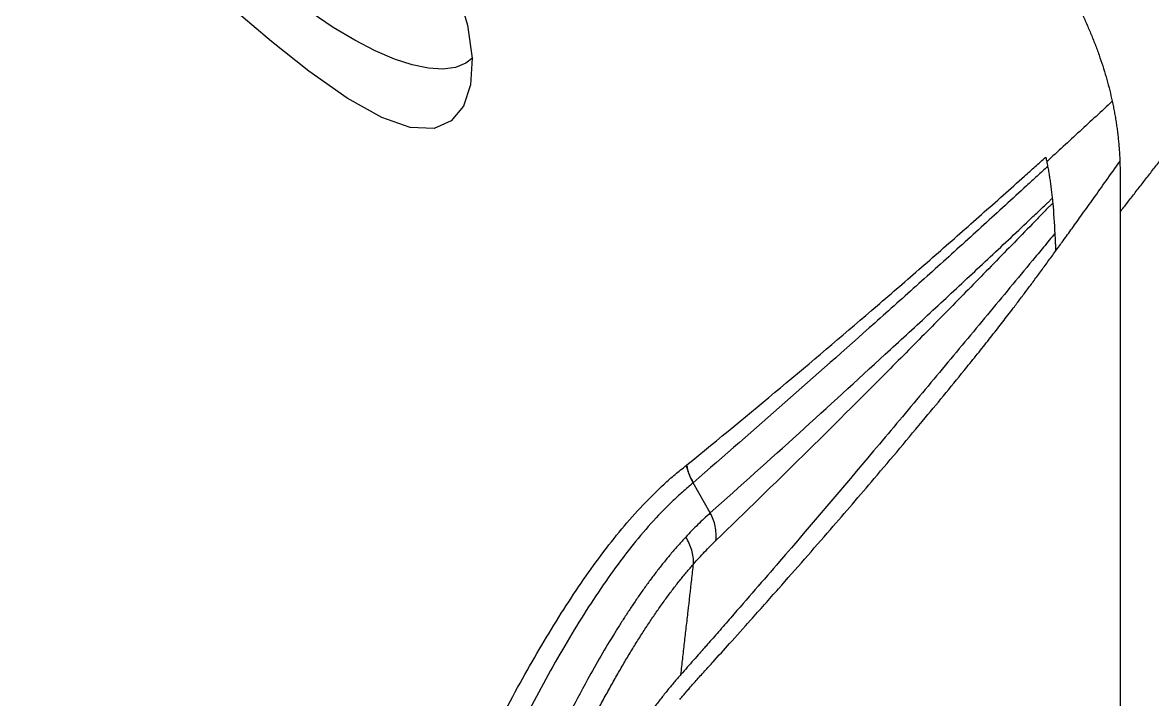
# Model space of a CAD drawing. Header units: inches. Extents: x 0 to 84, y -22 to 124.
# Drawn here: x 73.36 to 78.158, y 63.368 to 66.242 of the extents above; entities that cross this region are included whole.
import ezdxf

# ---------------------------------------------------------------- set-up
doc = ezdxf.new("R2010")
doc.units = ezdxf.units.IN
doc.header["$MEASUREMENT"] = 0
doc.layers.add('1', color=4, linetype='Continuous')

# ---------------------------------------------------------------- blocks, each defined once
blk = doc.blocks.new('2026 RELAY')
at = {"color": 8, "linetype": 'Continuous', "lineweight": 25, "flags": 128}
blk.add_lwpolyline([(75.2726, 65.5923), (75.2426, 65.5696), (75.1982, 65.5519), (75.1451, 65.5448), (75.0838, 65.5484), (75.0149, 65.5627), (74.9392, 65.5874), (74.8576, 65.6224), (74.7708, 65.6672), (74.6798, 65.7214), (74.5855, 65.7844)], dxfattribs=at)
at = {"layer": '1', "color": 3, "linetype": 'Continuous', "lineweight": 25}
blk.add_line((76.2808, 63.6597), (76.2083, 63.7882), dxfattribs=at)
at = {"layer": '1', "color": 3, "linetype": 'Continuous', "lineweight": 25, "flags": 128}
for points in [[(75.2044, 65.8875), (75.2502, 65.7316), (75.2692, 65.5908), (75.2625, 65.4776), (75.2333, 65.3877), (75.181, 65.3244), (75.1081, 65.2929), (75.0066, 65.2968), (74.8859, 65.3385), (74.7389, 65.4211), (74.5765, 65.5357), (74.4175, 65.6617), (74.2504, 65.8029)], [(76.1783, 63.8615), (76.1798, 63.8628), (76.1814, 63.864)]]:
    blk.add_lwpolyline(points, dxfattribs=at)
at = {"layer": '1', "color": 3, "linetype": 'Continuous', "lineweight": 25}
blk.add_arc((76.4353, 63.9239), 0.2645, 193.6355, 210.8622, dxfattribs=at)
for points, knots in [([(74.7783, 69.655), (74.7703, 69.6472), (74.7476, 69.6248), (74.7031, 69.5809), (74.6376, 69.5163), (74.5493, 69.429), (74.4442, 69.3252), (74.3192, 69.2021), (74.1788, 69.0636), (74.0189, 68.9047), (73.7969, 68.6831), (73.5123, 68.3968), (73.1639, 68.0425), (72.8108, 67.6799), (72.4467, 67.3017), (72.0636, 66.8996), (71.7514, 66.5692), (71.5083, 66.3111), (71.3458, 66.1384), (71.1817, 65.9642), (71.0565, 65.8317), (70.9729, 65.7435), (70.9126, 65.6799), (70.8524, 65.6168), (70.7924, 65.554), (70.7327, 65.4916), (70.6732, 65.4297), (70.6139, 65.3681), (70.5548, 65.307), (70.4961, 65.2464), (70.4377, 65.1863), (70.3985, 65.1462), (70.379, 65.1262)], [0, 0, 0, 0, 0.006889, 0.019604, 0.038143, 0.062501, 0.093759, 0.125003, 0.163814, 0.205483, 0.250005, 0.333836, 0.417164, 0.50001, 0.578664, 0.661987, 0.749993, 0.776104, 0.812493, 0.849399, 0.874995, 0.886901, 0.898698, 0.910387, 0.921968, 0.93344, 0.944804, 0.956059, 0.967206, 0.978245, 0.989177, 1, 1, 1, 1]), ([(70.4197, 65.0669), (70.4766, 65.1228), (70.5332, 65.1783), (70.6458, 65.2882), (70.7017, 65.3427), (70.8688, 65.5043), (70.9788, 65.6097), (71.3037, 65.9213), (71.5135, 66.1231), (71.9197, 66.5179), (72.1162, 66.711), (72.4993, 67.0903), (72.6857, 67.2763), (73.2318, 67.8224), (73.5779, 68.1697), (74.0714, 68.6632), (74.2314, 68.8231), (74.4643, 69.0557), (74.5407, 69.1321), (74.6906, 69.2818), (74.7639, 69.3556), (74.8362, 69.4275)], [0, 0, 0, 0, 0.03125, 0.03125, 0.0625, 0.0625, 0.125, 0.125, 0.25, 0.25, 0.375, 0.375, 0.5, 0.5, 0.75, 0.75, 0.875, 0.875, 0.9375, 0.9375, 1, 1, 1, 1]), ([(77.1409, 66.7254), (77.1543, 66.7119), (77.1808, 66.6853), (77.2196, 66.6455), (77.2569, 66.6067), (77.2928, 66.5688), (77.3272, 66.5317), (77.3601, 66.4956), (77.3916, 66.4604), (77.4565, 66.3863), (77.5493, 66.274), (77.6472, 66.1416), (77.7193, 66.0331), (77.7712, 65.9481), (77.8182, 65.8635), (77.8543, 65.7914), (77.8813, 65.7321), (77.901, 65.6858), (77.9192, 65.6394), (77.9359, 65.5931), (77.9511, 65.5468), (77.9649, 65.5005), (77.9772, 65.4543), (77.9842, 65.4233), (77.9877, 65.4079)], [0, 0, 0, 0, 0.036002, 0.070968, 0.104895, 0.137782, 0.169628, 0.200434, 0.230201, 0.258931, 0.386365, 0.505383, 0.569936, 0.632622, 0.693526, 0.75274, 0.784855, 0.816581, 0.84794, 0.878953, 0.909644, 0.940035, 0.970147, 1, 1, 1, 1]), ([(77.9877, 65.4079), (77.9419, 65.3653), (77.8959, 65.3227), (77.8033, 65.2372), (77.7566, 65.1944), (77.7097, 65.1515)], [0, 0, 0, 0, 0.5, 0.5, 1, 1, 1, 1]), ([(77.9877, 65.4079), (77.9893, 65.4002), (77.9926, 65.3848), (77.997, 65.3617), (78.0011, 65.3385), (78.0048, 65.3153), (78.0082, 65.2921), (78.0111, 65.269), (78.0137, 65.2457), (78.0159, 65.2225), (78.0177, 65.1993), (78.0192, 65.1761), (78.0198, 65.1606), (78.0202, 65.1528)], [0, 0, 0, 0, 0.09179, 0.183345, 0.274685, 0.365829, 0.456796, 0.547607, 0.63828, 0.728837, 0.819296, 0.909678, 1, 1, 1, 1]), ([(78.0212, 64.9374), (78.0318, 64.9511), (78.0534, 64.9789), (78.0858, 65.0207), (78.1184, 65.0627), (78.151, 65.1048), (78.1836, 65.1468), (78.2168, 65.1896), (78.2391, 65.2184), (78.2506, 65.2332)], [-0.09139089, -0.09139089, -0.09139089, -0.09139089, -0.08996403, -0.08850779, -0.08705155, -0.08559531, -0.08413907, -0.08268283, -0.0811494, -0.0811494, -0.0811494, -0.0811494]), ([(76.1814, 63.864), (76.3156, 63.9728), (76.5803, 64.191), (76.9026, 64.4644), (77.1548, 64.6828), (77.3412, 64.8462), (77.4942, 64.9819), (77.6003, 65.0766), (77.653, 65.1239), (77.6831, 65.1509), (77.6981, 65.1644), (77.7056, 65.1711)], [0, 0, 0, 0, 0.25, 0.5, 0.625, 0.75, 0.875, 0.9375, 0.96875, 0.984375, 1, 1, 1, 1]), ([(77.7135, 65.1319), (77.7061, 65.125), (77.6912, 65.1112), (77.6613, 65.0835), (77.6089, 65.0351), (77.5036, 64.9384), (77.3516, 64.8001), (77.1667, 64.6336), (76.9171, 64.4106), (76.5994, 64.1295), (76.3397, 63.9022), (76.2083, 63.7882)], [0, 0, 0, 0, 0.015625, 0.03125, 0.0625, 0.125, 0.25, 0.375, 0.5, 0.75, 1, 1, 1, 1]), ([(77.7135, 65.1319), (77.7148, 65.1246), (77.7175, 65.11), (77.7212, 65.0878), (77.7246, 65.0652), (77.7277, 65.0423), (77.7305, 65.0191), (77.7322, 65.0035), (77.733, 64.9957)], [0, 0, 0, 0, 0.161196, 0.32456, 0.490104, 0.657848, 0.827808, 1, 1, 1, 1]), ([(77.747, 64.7712), (77.7579, 64.7861), (77.7813, 64.8183), (77.819, 64.8706), (77.8619, 64.9305), (77.9101, 64.9978), (77.9635, 65.0728), (78.0008, 65.1253), (78.0204, 65.1528)], [0, 0, 0, 0, 0.118091, 0.25561, 0.412558, 0.588936, 0.784749, 1, 1, 1, 1]), ([(78.0202, 65.1528), (78.0203, 65.1479), (78.0207, 65.1365), (78.021, 65.1169), (78.0212, 65.0923), (78.0213, 65.0626), (78.0213, 65.0251), (78.0213, 64.9827), (78.0213, 64.952), (78.0213, 64.9373)], [0, 0, 0, 0, 0.067953, 0.159037, 0.273285, 0.410733, 0.571419, 0.795989, 1, 1, 1, 1]), ([(76.2808, 63.6597), (76.4084, 63.7733), (76.6594, 63.9994), (76.9646, 64.2784), (77.2043, 64.4997), (77.382, 64.6651), (77.5287, 64.8026), (77.631, 64.899), (77.682, 64.9473), (77.7075, 64.9715), (77.7221, 64.9853), (77.7294, 64.9922), (77.733, 64.9957)], [0, 0, 0, 0, 0.25, 0.5, 0.625, 0.75, 0.875, 0.9375, 0.96875, 0.984375, 0.992188, 1, 1, 1, 1]), ([(77.735, 64.9758), (77.7313, 64.972), (77.7241, 64.9646), (77.7096, 64.9497), (77.6843, 64.9237), (77.6337, 64.8717), (77.5322, 64.7677), (77.387, 64.6189), (77.2116, 64.4405), (76.9758, 64.2023), (76.6764, 63.9039), (76.4299, 63.6635), (76.3045, 63.5426)], [0, 0, 0, 0, 0.007812, 0.015625, 0.03125, 0.0625, 0.125, 0.25, 0.375, 0.5, 0.75, 1, 1, 1, 1]), ([(78.0214, 64.9373), (78.0214, 64.9102), (78.0214, 64.8199), (78.0212, 64.6306), (78.0213, 64.3334), (78.0213, 63.9283), (78.0213, 63.4154), (78.0213, 62.6988), (78.0213, 61.7895), (78.0213, 60.6279), (78.0213, 59.5621), (78.0213, 58.4955), (78.0213, 57.5503), (78.0213, 56.848), (78.0213, 56.5101)], [0, 0, 0, 0, 0.00966, 0.032126, 0.067394, 0.115462, 0.176329, 0.25, 0.370569, 0.5, 0.663519, 0.75, 0.8797, 1, 1, 1, 1]), ([(77.7439, 64.8464), (77.7281, 64.8273), (77.6963, 64.789), (77.6329, 64.7123), (77.5217, 64.5782), (77.3624, 64.3864), (77.1697, 64.1553), (76.9098, 63.8457), (76.6438, 63.5328), (76.4204, 63.2748), (76.3178, 63.1573), (76.2826, 63.1172), (76.2606, 63.0921), (76.2495, 63.0796), (76.2319, 63.0595), (76.2008, 63.0242), (76.1741, 62.994), (76.1562, 62.9738)], [0, 0, 0, 0, 0.03125, 0.0625, 0.125, 0.25, 0.375, 0.5, 0.75, 0.875, 0.90625, 0.933594, 0.9375, 0.945312, 0.953125, 0.96875, 1, 1, 1, 1]), ([(77.7439, 64.8464), (77.7445, 64.8339), (77.7451, 64.8213), (77.746, 64.8025), (77.7463, 64.7963), (77.7466, 64.7869), (77.7467, 64.7837), (77.7469, 64.7775), (77.747, 64.7743), (77.747, 64.7712)], [0, 0, 0, 0, 0.5, 0.5, 0.75, 0.75, 0.875, 0.875, 1, 1, 1, 1]), ([(76.152, 62.8678), (76.1557, 62.8723), (76.1635, 62.8819), (76.1759, 62.8965), (76.1897, 62.9125), (76.2047, 62.9297), (76.2211, 62.9482), (76.2389, 62.968), (76.263, 62.9946), (76.3044, 63.0403), (76.3695, 63.1123), (76.4621, 63.2157), (76.6058, 63.3772), (76.7811, 63.5773), (76.9892, 63.8192), (77.182, 64.0486), (77.3294, 64.228), (77.4213, 64.342), (77.4703, 64.4039), (77.5167, 64.4631), (77.5564, 64.5149), (77.591, 64.5605), (77.6214, 64.6008), (77.6521, 64.642), (77.6834, 64.6842), (77.7151, 64.7274), (77.7363, 64.7565), (77.747, 64.7712)], [0, 0, 0, 0, 0.006588, 0.013956, 0.022103, 0.031031, 0.040739, 0.051228, 0.062498, 0.083553, 0.124998, 0.178556, 0.249999, 0.384796, 0.499999, 0.636948, 0.75, 0.783702, 0.81577, 0.846202, 0.875, 0.894895, 0.915165, 0.93581, 0.956831, 0.978228, 1, 1, 1, 1]), ([(74.8305, 61.6166), (74.8587, 61.6762), (74.8868, 61.7356), (74.9287, 61.824), (74.9426, 61.8534), (74.9703, 61.912), (74.9841, 61.9411), (75.0253, 62.0285), (75.0524, 62.0869), (75.0927, 62.1744), (75.1061, 62.2036), (75.1328, 62.2615), (75.1462, 62.2902), (75.2131, 62.4327), (75.2667, 62.5428), (75.3744, 62.7551), (75.4286, 62.8573), (75.5375, 63.0524), (75.5924, 63.1455), (75.6759, 63.2774), (75.7039, 63.32), (75.7605, 63.4027), (75.789, 63.4426), (75.8753, 63.5579), (75.9338, 63.6286), (76.0238, 63.724), (76.0541, 63.7541), (76.1003, 63.7963), (76.1158, 63.81), (76.147, 63.8362), (76.1627, 63.8488), (76.1783, 63.8615)], [0, 0, 0, 0, 0.0625, 0.0625, 0.09375, 0.09375, 0.125, 0.125, 0.1875, 0.1875, 0.21875, 0.21875, 0.25, 0.25, 0.375, 0.375, 0.5, 0.5, 0.625, 0.625, 0.6875, 0.6875, 0.75, 0.75, 0.875, 0.875, 0.9375, 0.9375, 0.96875, 0.96875, 1, 1, 1, 1]), ([(76.2083, 63.7882), (76.2067, 63.7911), (76.2036, 63.7969), (76.1993, 63.8058), (76.1953, 63.815), (76.1917, 63.8244), (76.1885, 63.8341), (76.1857, 63.8439), (76.1833, 63.8538), (76.182, 63.8606), (76.1814, 63.864)], [0, 0, 0, 0, 0.122178, 0.245123, 0.368853, 0.493391, 0.618756, 0.744967, 0.872042, 1, 1, 1, 1]), ([(76.2083, 63.7882), (76.2007, 63.7816), (76.193, 63.7749), (76.1776, 63.7617), (76.1699, 63.7552), (76.1471, 63.7351), (76.1321, 63.7212), (76.0871, 63.678), (76.0576, 63.6472), (75.9702, 63.5495), (75.9134, 63.4772), (75.8296, 63.3596), (75.8019, 63.3188), (75.747, 63.2345), (75.7198, 63.191), (75.6389, 63.0565), (75.5858, 62.9616), (75.4807, 62.7625), (75.4286, 62.6582), (75.3256, 62.4413), (75.2746, 62.3287), (75.2118, 62.1826), (75.1993, 62.1531), (75.1744, 62.0937), (75.1618, 62.0635), (75.1238, 61.9732), (75.0982, 61.9128), (75.0203, 61.7313), (74.9667, 61.61), (74.9118, 61.4885)], [0, 0, 0, 0, 0.015625, 0.015625, 0.03125, 0.03125, 0.0625, 0.0625, 0.125, 0.125, 0.25, 0.25, 0.3125, 0.3125, 0.375, 0.375, 0.5, 0.5, 0.625, 0.625, 0.75, 0.75, 0.78125, 0.78125, 0.8125, 0.8125, 0.875, 0.875, 1, 1, 1, 1]), ([(76.2808, 63.6597), (76.2632, 63.6438), (76.2457, 63.6275), (76.2109, 63.5935), (76.1937, 63.5758), (76.1766, 63.5574)], [0, 0, 0, 0, 0.5, 0.5, 1, 1, 1, 1]), ([(76.1766, 63.5574), (76.1714, 63.5517), (76.161, 63.5405), (76.1456, 63.5234), (76.1304, 63.506), (76.1154, 63.4884), (76.1005, 63.4706), (76.0858, 63.4526), (76.0714, 63.4344), (76.057, 63.4161), (76.0429, 63.3976), (76.0289, 63.379), (76.0151, 63.3602), (76.0015, 63.3413), (75.988, 63.3223), (75.9747, 63.3032), (75.9616, 63.284), (75.9486, 63.2648), (75.9357, 63.2455), (75.923, 63.2261), (75.9105, 63.2066), (75.8981, 63.1871), (75.8858, 63.1676), (75.8392, 63.0923), (75.7686, 62.9705), (75.684, 62.8122), (75.6274, 62.7012), (75.5632, 62.5719), (75.4864, 62.413), (75.3921, 62.2116), (75.3214, 62.0595), (75.2718, 61.9528), (75.2409, 61.8862), (75.2142, 61.8285), (75.1917, 61.78), (75.1734, 61.7408), (75.1471, 61.684), (75.1102, 61.6042), (75.0601, 61.496), (75.0254, 61.4214), (75.0075, 61.3832)], [0, 0, 0, 0, 0.0123514, 0.0246093, 0.0367737, 0.0488444, 0.0608215, 0.0727049, 0.0844948, 0.0961913, 0.1077943, 0.119304, 0.1307203, 0.1420432, 0.1532728, 0.164409, 0.1754518, 0.1864011, 0.1972569, 0.2080192, 0.2186882, 0.2292638, 0.239746, 0.250135, 0.3493432, 0.4240987, 0.4744033, 0.5002559, 0.5960892, 0.6794715, 0.750401, 0.7804016, 0.8067273, 0.8293787, 0.8483557, 0.8636581, 0.8752859, 0.9146193, 0.9561906, 1, 1, 1, 1]), ([(76.2095, 63.4428), (76.2101, 63.4625), (76.2075, 63.4825), (76.1963, 63.5213), (76.1877, 63.5401), (76.1766, 63.5574)], [0, 0, 0, 0, 0.5, 0.5, 1, 1, 1, 1]), ([(76.2095, 63.4428), (76.2252, 63.4605), (76.2409, 63.4777), (76.2725, 63.5109), (76.2885, 63.527), (76.3045, 63.5426)], [0, 0, 0, 0, 0.5, 0.5, 1, 1, 1, 1]), ([(75.0748, 61.2292), (75.086, 61.2539), (75.1093, 61.3057), (75.1454, 61.3866), (75.1841, 61.474), (75.2252, 61.5676), (75.2689, 61.6673), (75.3149, 61.7729), (75.363, 61.883), (75.4164, 62.005), (75.4787, 62.1458), (75.5536, 62.312), (75.6182, 62.4512), (75.6685, 62.5561), (75.6998, 62.6204), (75.731, 62.683), (75.7619, 62.7438), (75.7926, 62.8028), (75.8231, 62.8601), (75.8535, 62.9156), (75.8837, 62.9693), (75.9138, 63.0212), (75.9437, 63.0714), (75.9736, 63.1197), (76.0033, 63.1663), (76.033, 63.2111), (76.0625, 63.2541), (76.092, 63.2953), (76.1215, 63.3348), (76.1508, 63.3726), (76.1801, 63.4087), (76.1998, 63.4315), (76.2095, 63.4428)], [0, 0, 0, 0, 0.028262, 0.059071, 0.092422, 0.12831, 0.166726, 0.207661, 0.251102, 0.295956, 0.352677, 0.421198, 0.501427, 0.530308, 0.558885, 0.587159, 0.615131, 0.642802, 0.670175, 0.697252, 0.724033, 0.750523, 0.776724, 0.802637, 0.828267, 0.853616, 0.878688, 0.903486, 0.928012, 0.952271, 0.976266, 1, 1, 1, 1]), ([(76.1562, 62.9738), (76.1574, 62.985), (76.16, 63.0073), (76.1651, 63.052), (76.1714, 63.1079), (76.1791, 63.175), (76.1892, 63.2644), (76.1994, 63.3537), (76.207, 63.4206), (76.2095, 63.4428)], [0, 0, 0, 0, 0.0625, 0.125, 0.25, 0.375, 0.5, 0.75, 0.8743248, 0.8743248, 0.8743248, 0.8743248]), ([(76.1562, 62.9738), (76.1512, 62.9681), (76.1412, 62.9567), (76.1262, 62.9392), (76.1113, 62.9214), (76.0965, 62.9033), (76.0817, 62.885), (76.067, 62.8663), (76.0524, 62.8473), (76.0378, 62.828), (76.0232, 62.8085), (76.0088, 62.7886), (75.9943, 62.7685), (75.98, 62.7481), (75.9656, 62.7275), (75.9514, 62.7065), (75.9372, 62.6854), (75.923, 62.6639), (75.9089, 62.6423), (75.8948, 62.6203), (75.8808, 62.5982), (75.8668, 62.5757), (75.8529, 62.5531), (75.839, 62.5302), (75.8251, 62.5071), (75.8113, 62.4838), (75.7975, 62.4602), (75.7838, 62.4365), (75.7701, 62.4125), (75.7564, 62.3883), (75.7427, 62.364), (75.7291, 62.3394), (75.7156, 62.3146), (75.702, 62.2896), (75.6885, 62.2644), (75.675, 62.2391), (75.6615, 62.2136), (75.6481, 62.1878), (75.6346, 62.162), (75.6212, 62.1359), (75.6078, 62.1097), (75.5945, 62.0833), (75.5811, 62.0568), (75.5678, 62.0301), (75.5544, 62.0032), (75.5411, 61.9762), (75.5278, 61.9491), (75.5145, 61.9218), (75.5012, 61.8943), (75.488, 61.8668), (75.4747, 61.8391), (75.4614, 61.8113), (75.4482, 61.7833), (75.4349, 61.7553), (75.4216, 61.7271), (75.4084, 61.6988), (75.3951, 61.6704), (75.3818, 61.6419), (75.3686, 61.6132), (75.3553, 61.5845), (75.342, 61.5557), (75.3287, 61.5268), (75.3154, 61.4978), (75.3021, 61.4687), (75.2888, 61.4395), (75.2754, 61.4102), (75.262, 61.3809), (75.2315, 61.3137), (75.1835, 61.208), (75.1178, 61.0628), (75.0512, 60.9166), (74.9838, 60.7696), (74.9379, 60.6713), (74.915, 60.6221)], [0, 0, 0, 0, 0.011076, 0.022153, 0.03323, 0.044307, 0.055384, 0.066462, 0.07754, 0.088618, 0.099697, 0.110776, 0.121855, 0.132935, 0.144014, 0.155094, 0.166173, 0.177252, 0.188331, 0.199409, 0.210487, 0.221564, 0.232641, 0.243717, 0.254794, 0.265871, 0.276947, 0.288024, 0.299101, 0.310179, 0.321256, 0.332334, 0.343412, 0.354491, 0.365569, 0.376648, 0.387728, 0.398807, 0.409886, 0.420966, 0.432045, 0.443125, 0.454204, 0.465283, 0.476361, 0.487439, 0.498517, 0.509595, 0.520673, 0.53175, 0.542828, 0.553905, 0.564983, 0.576061, 0.587139, 0.598217, 0.609296, 0.620374, 0.631453, 0.642532, 0.65361, 0.664689, 0.675768, 0.686847, 0.697926, 0.709005, 0.720084, 0.731162, 0.784923, 0.838683, 0.892448, 0.94622, 1, 1, 1, 1])]:
    blk.add_open_spline(points, degree=3, knots=knots, dxfattribs=at)
for points in [[(77.7056, 65.1711), (77.707, 65.1646), (77.7084, 65.1581), (77.7097, 65.1515)], [(77.7097, 65.1515), (77.711, 65.145), (77.7123, 65.1385), (77.7135, 65.1319)], [(77.733, 64.9957), (77.7337, 64.989), (77.7344, 64.9824), (77.735, 64.9758)], [(77.735, 64.9758), (77.7389, 64.9327), (77.7417, 64.8896), (77.7439, 64.8464)], [(76.3045, 63.5426), (76.3065, 63.5627), (76.3048, 63.6036), (76.2907, 63.642), (76.2808, 63.6597)]]:
    blk.add_open_spline(points, degree=3, dxfattribs=at)

msp = doc.modelspace()

# ---------------------------------------------------------------- block references
msp.add_blockref('2026 RELAY', (0, 0.5))

doc.saveas('drawing.dxf')
